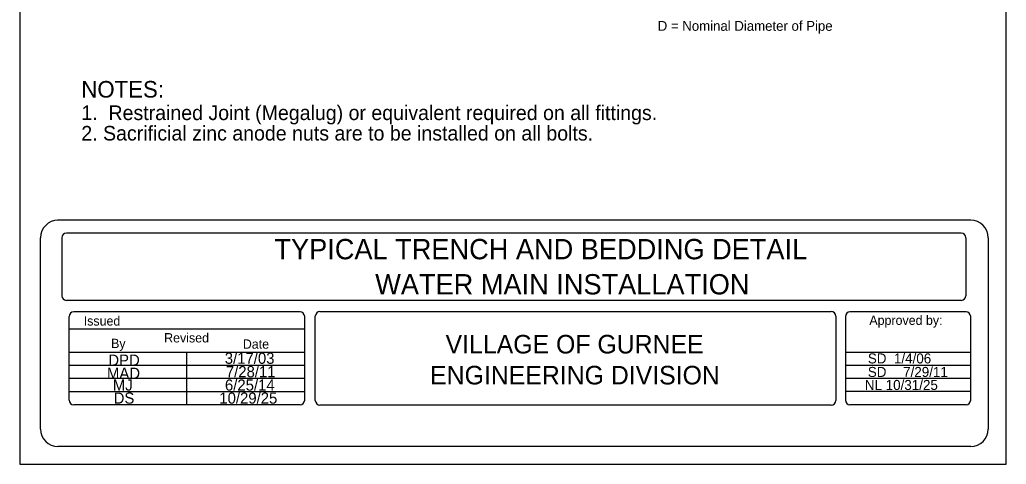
# Model space of a CAD drawing. Extents: x -2165 to -1935, y 1682 to 1979.
# Drawn here: x -2165.2 to -1935.4, y 1681.9 to 1785.5 of the extents above; entities that cross this region are included whole.
import ezdxf

# ---------------------------------------------------------------- set-up
doc = ezdxf.new("R2010")
doc.units = 0
for name, color, linetype in [('1', 7, 'Continuous'), ('Default', 7, 'Continuous'), ('Level 1', 7, 'Continuous')]:
    doc.layers.add(name, color=color, linetype=linetype)

msp = doc.modelspace()

# ---------------------------------------------------------------- linework, layer by layer
at = {"layer": 'Level 1'}
for p, q in [((-1943.65, 1738.77), (-2156.34, 1738.77)), ((-1945.88, 1735.79), (-2154.31, 1735.79)), ((-2160.32, 1690.11), (-2160.32, 1734.71)), ((-2155.39, 1734.71), (-2155.39, 1721.19)), ((-1944.8, 1734.71), (-1944.8, 1721.19)), ((-1939.6, 1734.71), (-1939.6, 1690.11)), ((-1945.88, 1720.11), (-2154.31, 1720.11)), ((-2099.88, 1717.41), (-2152.59, 1717.41)), ((-2096.32, 1696.77), (-2096.32, 1716.42)), ((-2095.24, 1717.5), (-1976.17, 1717.5)), ((-1975.09, 1716.42), (-1975.09, 1696.77)), ((-1944.76, 1717.41), (-1971.79, 1717.41)), ((-2153.67, 1696.87), (-2153.67, 1716.33)), ((-2098.79, 1696.87), (-2098.79, 1716.33)), ((-1972.87, 1716.33), (-1972.87, 1696.87)), ((-1943.68, 1696.87), (-1943.68, 1716.33)), ((-2098.79, 1713.36), (-2153.67, 1713.36)), ((-2098.79, 1707.95), (-2153.67, 1707.95)), ((-2126.23, 1695.78), (-2126.23, 1707.84)), ((-1943.68, 1707.95), (-1972.87, 1707.95)), ((-1943.68, 1704.92), (-1972.87, 1704.92)), ((-2098.79, 1704.91), (-2153.67, 1704.91)), ((-2098.79, 1701.87), (-2153.67, 1701.87)), ((-1943.68, 1701.89), (-1972.87, 1701.89)), ((-2098.79, 1698.83), (-2153.67, 1698.83)), ((-1943.68, 1698.87), (-1972.87, 1698.87)), ((-2099.88, 1695.78), (-2152.59, 1695.78)), ((-1944.76, 1695.78), (-1971.79, 1695.78)), ((-1976.17, 1695.69), (-2095.24, 1695.69)), ((-1943.65, 1686.05), (-2156.26, 1686.05))]:
    msp.add_line(p, q, dxfattribs=at)
msp.add_lwpolyline([(-2165.17, 1681.91), (-1935.39, 1681.91), (-1935.39, 1979.27), (-2165.17, 1979.27)], close=True, dxfattribs=at)
for centre, radius, start, end in [((-2156.26, 1734.71), 4.05, 90, 180), ((-1943.65, 1734.71), 4.05, 0, 90), ((-2154.31, 1734.71), 1.08, 90, 180), ((-1945.88, 1734.71), 1.08, 0, 90), ((-2154.31, 1721.19), 1.08, 180, 270), ((-1945.88, 1721.19), 1.08, 270, 360), ((-2152.59, 1716.33), 1.08, 90, 180), ((-2099.88, 1716.33), 1.08, 360, 90), ((-2095.24, 1716.42), 1.08, 90, 180), ((-1976.17, 1716.42), 1.08, 360, 90), ((-1971.79, 1716.33), 1.08, 90, 180), ((-1944.76, 1716.33), 1.08, 360, 90), ((-2152.59, 1696.87), 1.08, 180, 270), ((-2099.88, 1696.87), 1.08, 270, 360), ((-2095.24, 1696.77), 1.08, 180, 270), ((-1976.17, 1696.77), 1.08, 270, 0), ((-1971.79, 1696.87), 1.08, 180, 270), ((-1944.76, 1696.87), 1.08, 270, 0), ((-2156.26, 1690.11), 4.05, 180, 270), ((-1943.65, 1690.11), 4.05, 270, 360)]:
    msp.add_arc(centre, radius, start, end, dxfattribs=at)

# ---------------------------------------------------------------- texts
at = {"layer": '1'}
msp.add_text('NOTES:', height=3.869, dxfattribs=at).set_placement((-2150.82, 1767.35))
at = {"layer": 'Default'}
for s, p in [('1.  Restrained Joint (Megalug) or equivalent required on all fittings.', (-2150.82, 1762.11)), ('2. Sacrificial zinc anode nuts are to be installed on all bolts.', (-2150.82, 1757.35))]:
    msp.add_text(s, height=3.4043, dxfattribs=at).set_placement(p)
at = {"layer": 'Level 1'}
for s, height, p in [('D = Nominal Diameter of Pipe', 2.2977, (-2016.57, 1782.91)), ('TYPICAL TRENCH AND BEDDING DETAIL', 4.7306, (-2105.84, 1729.68)), ('WATER MAIN INSTALLATION', 4.7306, (-2082.37, 1721.49)), ('Issued', 2.163, (-2150.26, 1714.23)), ('Approved by:', 2.1625, (-1967.28, 1714.39)), ('Revised', 2.163, (-2131.53, 1710.3)), ('VILLAGE OF GURNEE', 4.3251, (-2065.98, 1707.73)), ('By', 2.163, (-2143.89, 1708.99)), ('Date', 2.163, (-2113.2, 1708.84)), ('DPD', 2.595, (-2144.54, 1704.88)), ('3/17/03', 2.595, (-2117.41, 1705.32)), ('SD  1/4/06', 2.336, (-1967.63, 1705.41)), ('7/28/11', 2.595, (-2117.16, 1702.19)), ('MAD', 2.595, (-2144.85, 1701.83)), ('ENGINEERING DIVISION', 4.3251, (-2069.59, 1700.52)), ('SD', 2.336, (-1967.64, 1702.26)), ('7/29/11', 2.336, (-1959.42, 1702.26)), ('MJ', 2.595, (-2143.48, 1699.08)), ('6/25/14', 2.595, (-2117.37, 1699.08)), ('NL 10/31/25', 2.3356, (-1968.34, 1699.23)), ('DS', 2.595, (-2143.29, 1696.04)), ('10/29/25', 2.595, (-2118.68, 1696.04))]:
    msp.add_text(s, height=height, dxfattribs=at).set_placement(p)

doc.saveas('drawing.dxf')
